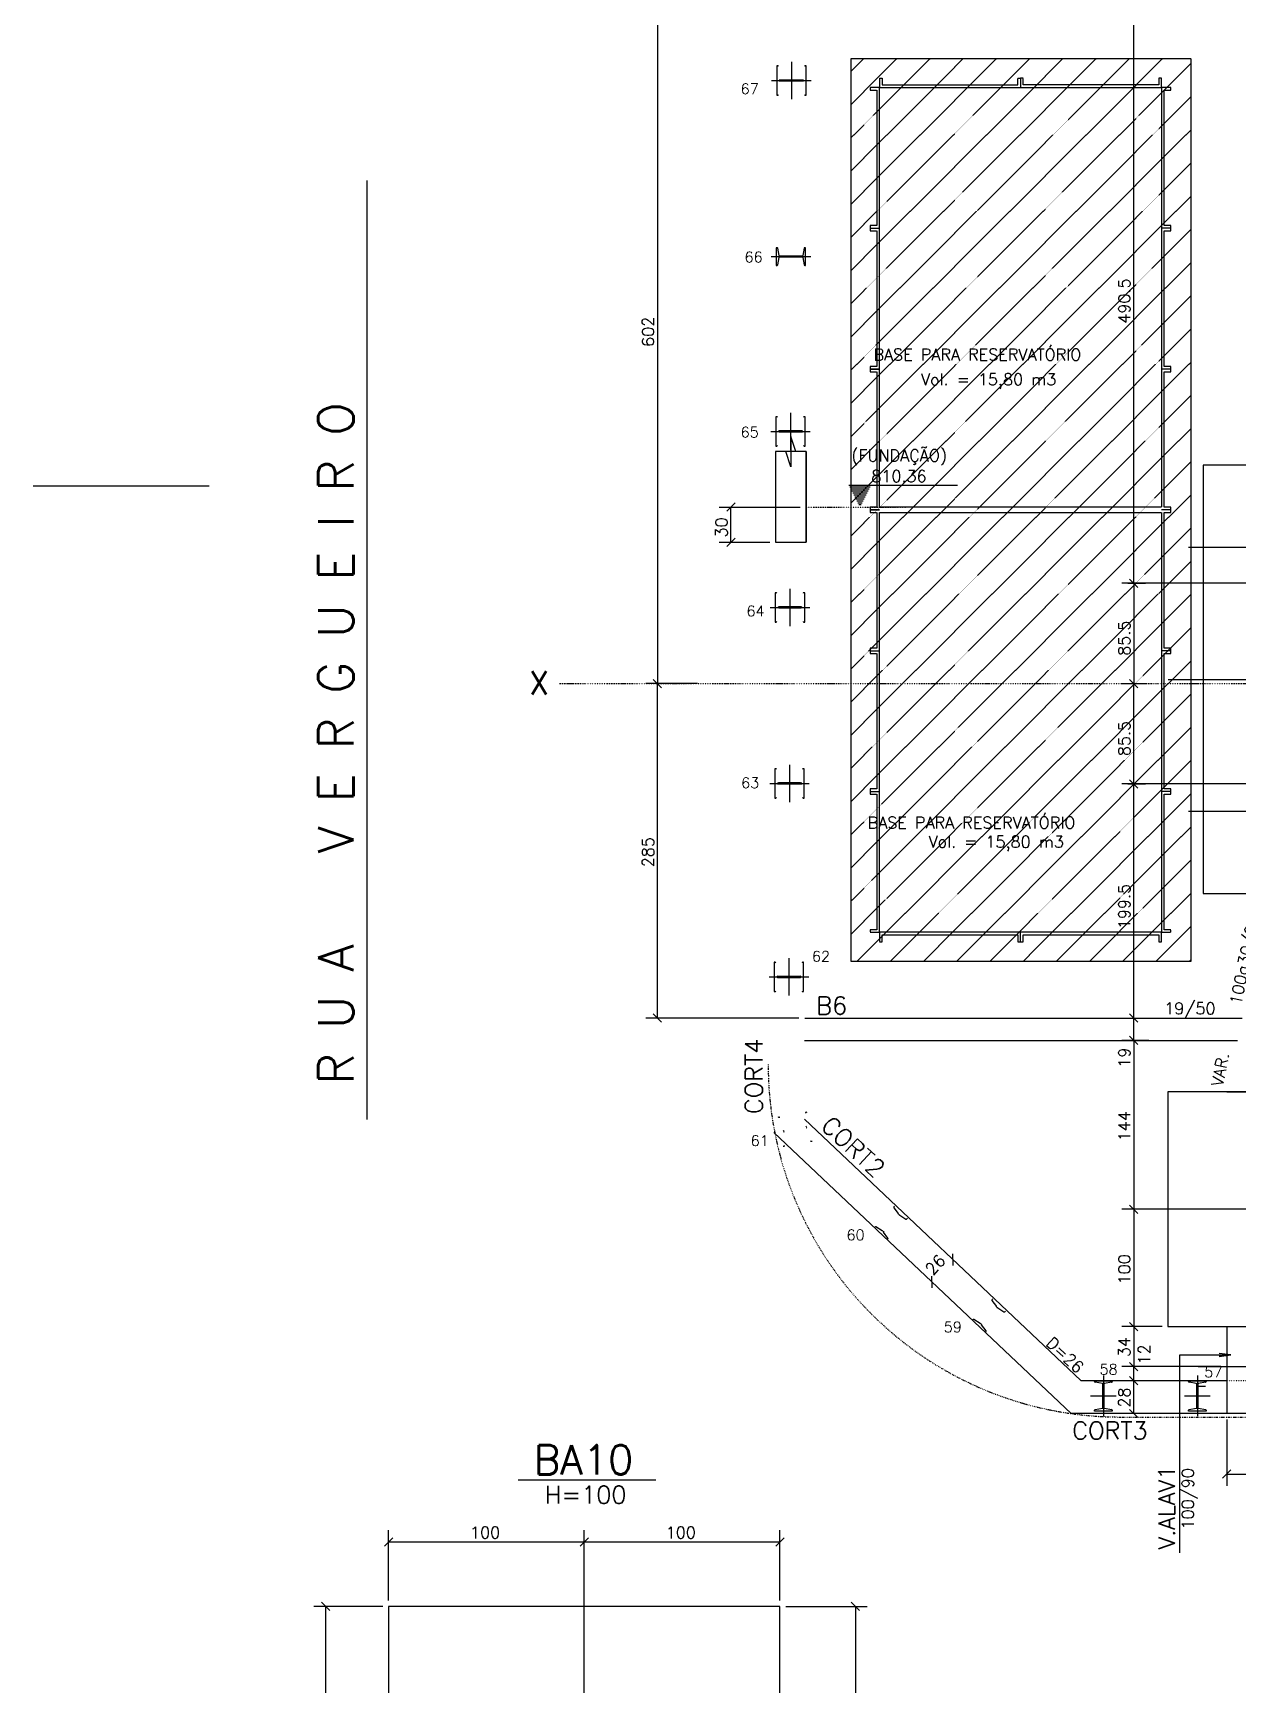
# Model space of a CAD drawing. Extents: x 1476 to 8419, y 491 to 3991.
# Drawn here: x 1476 to 2502, y 1857 to 3264 of the extents above; entities that cross this region are included whole.
import ezdxf

# ---------------------------------------------------------------- set-up
doc = ezdxf.new("R2010")
doc.units = 0
doc.header["$MEASUREMENT"] = 0
for name, pattern in [('ESTILO_TQS_0003', [1.5, 0.5, -0.4, 0.1, -0.5]), ('ESTILO_TQS_0004', [2, 0.5, -0.4, 0.1, -0.4, 0.1, -0.5]), ('ESTILO_TQS_0005', [0.4, 0.3, -0.1])]:
    doc.linetypes.add(name, pattern=pattern)
for name, color, linetype in [('1', 1, 'CONTINUOUS'), ('2', 2, 'CONTINUOUS'), ('3', 3, 'CONTINUOUS'), ('4', 4, 'CONTINUOUS'), ('6', 6, 'CONTINUOUS'), ('8', 8, 'CONTINUOUS'), ('9', 9, 'CONTINUOUS')]:
    doc.layers.add(name, color=color, linetype=linetype)
doc.styles.get("Standard").update_dxf_attribs({"font": 'ROMANS.SHX'})

msp = doc.modelspace()

# ---------------------------------------------------------------- linework, layer by layer
at = {"layer": '1', "linetype": 'Continuous'}
for p, q in [((1625.636324, 2878.052839), (1475.633857, 2878.052839)), ((2624.66136, 2825.958), (2459.72052, 2825.958)), ((2624.66136, 2600.958), (2459.72052, 2600.958)), ((2665.89654, 2261.858), (2418.48528, 2261.858)), ((2367.898573, 2115.858), (2492.191, 2115.858)), ((2527.191, 2087.858), (2359.657698, 2087.858)), ((1945.05849, 1550.654149), (1945.05849, 1963.014196))]:
    msp.add_line(p, q, dxfattribs=at)
for points in [[(2367.898573, 2115.858), (2132.575201, 2338.606889)], [(2359.657698, 2087.858), (2106.544505, 2327.445976)]]:
    msp.add_lwpolyline(points, dxfattribs=at)
at = {"layer": '2', "linetype": 'Continuous'}
for p, q in [((2066.383766, 2856.832969), (2073.454834, 2863.904037)), ((2066.383766, 2826.832969), (2073.454834, 2833.904037)), ((2409.477814, 2798.893534), (2416.548882, 2791.822466)), ((2416.548882, 2791.822466), (2409.477814, 2798.893534)), ((2003.843503, 2713.393534), (2010.914571, 2706.322466)), ((2010.914571, 2706.322466), (2003.843503, 2713.393534)), ((2416.548882, 2706.322466), (2409.477814, 2713.393534)), ((2416.548882, 2706.322466), (2409.477814, 2713.393534)), ((2409.477814, 2713.393534), (2416.548882, 2706.322466)), ((2416.548882, 2620.822466), (2409.477814, 2627.893534)), ((2416.548882, 2620.822466), (2409.477814, 2627.893534)), ((2416.548882, 2620.822466), (2409.477814, 2627.893534)), ((2010.914571, 2421.322466), (2003.843503, 2428.393534)), ((2416.548882, 2421.322466), (2409.477814, 2428.393534)), ((2416.548882, 2421.322466), (2409.477814, 2428.393534)), ((2416.548882, 2402.322466), (2409.477814, 2409.393534)), ((2409.477814, 2409.393534), (2416.548882, 2402.322466)), ((2409.477814, 2265.393534), (2416.548882, 2258.322466)), ((2409.477814, 2265.393534), (2416.548882, 2258.322466)), ((2259.224326, 2213.857006), (2258.949918, 2223.85324)), ((2241.350993, 2194.974688), (2241.076585, 2204.970922)), ((2409.477814, 2165.393534), (2416.548882, 2158.322466)), ((2409.477814, 2165.393534), (2416.548882, 2158.322466)), ((2409.477814, 2131.393534), (2416.548882, 2124.322466)), ((2416.548882, 2124.322466), (2409.477814, 2131.393534)), ((2416.548882, 2112.322466), (2409.477814, 2119.393534)), ((2416.548882, 2112.322466), (2409.477814, 2119.393534)), ((2416.548882, 2084.322466), (2409.477814, 2091.393534)), ((2488.655466, 2032.70798), (2495.726534, 2039.779048)), ((1774.852764, 1974.83736), (1781.923832, 1981.908428)), ((1941.522956, 1974.83736), (1948.594024, 1981.908428)), ((1941.522956, 1974.83736), (1948.594024, 1981.908428)), ((2108.192764, 1974.83736), (2115.263832, 1981.908428)), ((1728.370628, 1919.968638), (1721.29956, 1927.039706)), ((2172.40552, 1927.039706), (2179.476588, 1919.968638))]:
    msp.add_line(p, q, dxfattribs=at)
at = {"layer": '2', "linetype": 'ESTILO_TQS_0003'}
msp.add_line((2401.704291, 2084.844574), (5872.187999, 2084.844574), dxfattribs=at)
msp.add_arc((2401.702979, 2384.844574), 300, 179.842916, 270.000251, dxfattribs=at)
at = {"layer": '3', "linetype": 'Continuous'}
for p, q in [((2170.512914, 2879.118512), (2262.794596, 2879.118512)), ((2171.348977, 2877.446298), (2188.426834, 2877.446298)), ((2172.185075, 2875.774137), (2187.590736, 2875.774137)), ((2173.021137, 2874.101941), (2186.754638, 2874.101941)), ((2173.857236, 2872.42978), (2185.918575, 2872.42978)), ((2174.693334, 2870.757584), (2185.082477, 2870.75762)), ((2175.529396, 2869.085423), (2184.246379, 2869.085423)), ((2176.365494, 2867.413254), (2183.410281, 2867.413218)), ((2177.201593, 2865.741057), (2182.574182, 2865.741012)), ((2178.037691, 2864.068852), (2181.738084, 2864.068852)), ((2178.873807, 2862.396691), (2180.902022, 2862.396691)), ((2132.81167, 2424.858), (2505.29301, 2424.858)), ((2132.759579, 2405.858), (2501.34161, 2405.858)), ((2492.191, 2161.858), (2492.191, 2087.858)), ((1888.838113, 2031.375054), (2005.88776, 2031.375054))]:
    msp.add_line(p, q, dxfattribs=at)
at = {"layer": '3', "linetype": 'ESTILO_TQS_0004'}
for p, q in [((2134.005674, 2860.368503), (2219.076358, 2860.368503)), ((2492.191, 2115.858), (2527.191, 2115.858))]:
    msp.add_line(p, q, dxfattribs=at)
at = {"layer": '3', "linetype": 'Continuous'}
for points in [[(2612.191, 2530.958), (2612.191, 2895.958), (2472.191, 2895.958), (2472.191, 2530.958), (2612.191, 2530.958)], [(2442.190885, 2161.858), (2642.190885, 2161.858), (2642.190885, 2361.858), (2442.190885, 2361.858), (2442.190885, 2161.858)], [(1778.388298, 1590.164172), (2111.728298, 1590.164172), (2111.728298, 1923.504172), (1778.388298, 1923.504172), (1778.388298, 1590.164172)]]:
    msp.add_lwpolyline(points, dxfattribs=at)
at = {"layer": '6', "linetype": 'Continuous'}
for p, q in [((2121.502184, 3239.784242), (2121.502184, 3207.966303)), ((2109.756271, 3236.375272), (2109.002184, 3236.375272)), ((2109.002184, 3236.375272), (2109.002184, 3211.375272)), ((2130.967414, 3224.268772), (2112.038097, 3224.268772)), ((2134.002184, 3236.375272), (2133.248097, 3236.375272)), ((2134.002184, 3211.375272), (2134.002184, 3236.375272)), ((2104.653379, 3223.875272), (2138.350989, 3223.875272)), ((2109.002184, 3211.375272), (2109.756271, 3211.375272)), ((2112.038097, 3223.481772), (2130.966271, 3223.481772)), ((2133.248097, 3211.375272), (2134.002184, 3211.375272)), ((1760.198868, 2338.462469), (1760.198868, 3138.761241)), ((2104.244789, 3073.858), (2137.942399, 3073.858)), ((2109.347682, 3081.378), (2108.593594, 3081.378)), ((2108.593594, 3081.378), (2108.593594, 3066.338)), ((2111.020868, 3074.734431), (2109.956321, 3080.895069)), ((2109.956321, 3066.820931), (2111.020868, 3072.981569)), ((2130.558825, 3074.2515), (2111.629507, 3074.2515)), ((2111.629507, 3073.4645), (2130.557682, 3073.4645)), ((2132.230868, 3080.895069), (2131.166321, 3074.734431)), ((2131.166321, 3072.981569), (2132.230868, 3066.820931)), ((2133.593594, 3081.378), (2132.839507, 3081.378)), ((2133.593594, 3066.338), (2133.593594, 3081.378)), ((2108.593594, 3066.338), (2109.347682, 3066.338)), ((2132.839507, 3066.338), (2133.593594, 3066.338)), ((2108.936523, 2937.375272), (2108.182436, 2937.375272)), ((2108.182436, 2937.375272), (2108.182436, 2912.375272)), ((2120.682436, 2940.784242), (2120.682436, 2908.966303)), ((2133.182436, 2937.375272), (2132.428349, 2937.375272)), ((2133.182436, 2912.375272), (2133.182436, 2937.375272)), ((2103.833631, 2924.875272), (2137.531241, 2924.875272)), ((2130.147666, 2925.268772), (2111.218349, 2925.268772)), ((2111.218349, 2924.481772), (2130.146523, 2924.481772)), ((2108.005674, 2907.601056), (2108.005674, 2830.368503)), ((2108.182436, 2912.375272), (2108.936523, 2912.375272)), ((2132.428349, 2912.375272), (2133.182436, 2912.375272)), ((2134.005674, 2907.601056), (2134.005674, 2830.368503)), ((2108.005674, 2830.368503), (2134.005674, 2830.368503)), ((2120.271191, 2790.784242), (2120.271191, 2758.966303)), ((2103.422386, 2774.875272), (2137.119996, 2774.875272)), ((2108.525279, 2787.375272), (2107.771191, 2787.375272)), ((2107.771191, 2787.375272), (2107.771191, 2762.375272)), ((2129.736422, 2775.268772), (2110.807104, 2775.268772)), ((2110.807104, 2774.481772), (2129.735279, 2774.481772)), ((2132.771191, 2787.375272), (2132.017104, 2787.375272)), ((2132.771191, 2762.375272), (2132.771191, 2787.375272)), ((2107.771191, 2762.375272), (2108.525279, 2762.375272)), ((2132.017104, 2762.375272), (2132.771191, 2762.375272)), ((2108.113986, 2637.358), (2107.359899, 2637.358)), ((2107.359899, 2637.358), (2107.359899, 2612.358)), ((2119.859899, 2640.76697), (2119.859899, 2608.94903)), ((2132.359899, 2637.358), (2131.605812, 2637.358)), ((2132.359899, 2612.358), (2132.359899, 2637.358)), ((2103.011094, 2624.858), (2136.708704, 2624.858)), ((2129.32513, 2625.2515), (2110.395812, 2625.2515)), ((2110.395812, 2624.4645), (2129.323986, 2624.4645)), ((2107.359899, 2612.358), (2108.113986, 2612.358)), ((2131.605812, 2612.358), (2132.359899, 2612.358)), ((2107.661665, 2472.392545), (2106.907577, 2472.392545)), ((2106.907577, 2472.392545), (2106.907577, 2447.392545)), ((2119.407577, 2475.801514), (2119.407577, 2443.983575)), ((2131.907577, 2472.392545), (2131.15349, 2472.392545)), ((2131.907577, 2447.392545), (2131.907577, 2472.392545)), ((2102.558772, 2459.892545), (2136.256382, 2459.892545)), ((2128.872808, 2460.286045), (2109.94349, 2460.286045)), ((2109.94349, 2459.499045), (2128.871665, 2459.499045)), ((2106.907577, 2447.392545), (2107.661665, 2447.392545)), ((2131.15349, 2447.392545), (2131.907577, 2447.392545)), ((2110.789834, 2340.335608), (2110.04756, 2340.202649)), ((2134.655895, 2344.610584), (2133.913621, 2344.477625)), ((2114.455495, 2315.594315), (2115.197768, 2315.727273)), ((2138.321556, 2319.869291), (2139.063829, 2320.002249)), ((2208.77685, 2263.22372), (2212.519167, 2258.215548)), ((2209.362913, 2264.545376), (2208.844525, 2263.997725)), ((2213.792172, 2257.010565), (2218.998108, 2253.548636)), ((2219.767235, 2253.658672), (2220.285622, 2254.206323)), ((2192.695374, 2246.936928), (2192.176987, 2246.389277)), ((2198.670437, 2243.585034), (2193.464501, 2247.046964)), ((2203.685759, 2237.37188), (2199.943442, 2242.380052)), ((2203.099696, 2236.050224), (2203.618083, 2236.597875)), ((2292.295016, 2184.168357), (2296.037332, 2179.160184)), ((2292.881078, 2185.490013), (2292.362691, 2184.942362)), ((2297.310338, 2177.955202), (2302.516273, 2174.493273)), ((2303.2854, 2174.603309), (2303.803788, 2175.15096)), ((2276.21354, 2167.881565), (2275.695152, 2167.333914)), ((2282.188602, 2164.529671), (2276.982666, 2167.991601)), ((2287.203924, 2158.316517), (2283.461607, 2163.324689)), ((2286.617861, 2156.99486), (2287.136249, 2157.542512)), ((2379.69085, 2115.081568), (2379.69085, 2115.835655)), ((2379.69085, 2115.835655), (2394.69085, 2115.835655)), ((2386.314419, 2113.408381), (2380.173781, 2114.472929)), ((2386.79735, 2092.870425), (2386.79735, 2112.799742)), ((2387.19085, 2120.18446), (2387.19085, 2085.48685)), ((2387.58435, 2112.799742), (2387.58435, 2092.871568)), ((2394.207919, 2114.472929), (2388.067281, 2113.408381)), ((2394.69085, 2115.835655), (2394.69085, 2115.081568)), ((2459.69085, 2115.081568), (2459.69085, 2115.835655)), ((2459.69085, 2115.835655), (2474.69085, 2115.835655)), ((2466.314419, 2113.408381), (2460.173781, 2114.472929)), ((2466.79735, 2092.870425), (2466.79735, 2112.799742)), ((2467.19085, 2120.18446), (2467.19085, 2085.48685)), ((2467.58435, 2112.799742), (2467.58435, 2092.871568)), ((2474.207919, 2114.472929), (2468.067281, 2113.408381)), ((2474.69085, 2115.835655), (2474.69085, 2115.081568)), ((2376.281881, 2102.835655), (2398.09982, 2102.835655)), ((2456.281881, 2102.835655), (2478.09982, 2102.835655)), ((2379.69085, 2089.835655), (2379.69085, 2090.589742)), ((2394.69085, 2089.835655), (2379.69085, 2089.835655)), ((2380.173781, 2091.198381), (2386.314419, 2092.262929)), ((2388.067281, 2092.262929), (2394.207919, 2091.198381)), ((2394.69085, 2090.589742), (2394.69085, 2089.835655)), ((2459.69085, 2089.835655), (2459.69085, 2090.589742)), ((2474.69085, 2089.835655), (2459.69085, 2089.835655)), ((2460.173781, 2091.198381), (2466.314419, 2092.262929)), ((2468.067281, 2092.262929), (2474.207919, 2091.198381)), ((2474.69085, 2090.589742), (2474.69085, 2089.835655))]:
    msp.add_line(p, q, dxfattribs=at)
for centre, radius, start, end in [((2109.756271, 3235.750272), 0.625, 13.138774, 90), ((2112.038097, 3224.893772), 0.625, 193.138774, 270), ((2130.966269, 3224.893774), 0.625002, 269.895004, 346.861148), ((2133.248097, 3235.750272), 0.625, 90, 166.861226), ((2109.756271, 3212.000272), 0.625, 270, 346.861226), ((2112.038097, 3222.856772), 0.625, 90, 166.861226), ((2130.966271, 3222.856772), 0.625, 13.138774, 90), ((2133.248097, 3212.000272), 0.625, 193.138774, 270), ((2109.347682, 3080.753), 0.625, 13.138774, 90), ((2111.629507, 3074.8765), 0.625, 193.138774, 270), ((2111.629507, 3072.8395), 0.625, 90, 166.861226), ((2130.557679, 3074.876501), 0.625002, 269.895004, 346.861148), ((2130.557682, 3072.8395), 0.625, 13.138774, 90), ((2132.839507, 3080.753), 0.625, 90, 166.861226), ((2109.347682, 3066.963), 0.625, 270, 346.861226), ((2132.839507, 3066.963), 0.625, 193.138774, 270), ((2108.936523, 2936.750272), 0.625, 13.138774, 90), ((2132.428349, 2936.750272), 0.625, 90, 166.861226), ((2111.218349, 2925.893772), 0.625, 193.138774, 270), ((2111.218349, 2923.856772), 0.625, 90, 166.861226), ((2130.146521, 2925.893774), 0.625002, 269.895004, 346.861148), ((2130.146523, 2923.856772), 0.625, 13.138774, 90), ((2108.936523, 2913.000272), 0.625, 270, 346.861226), ((2132.428349, 2913.000272), 0.625, 193.138774, 270), ((2108.525279, 2786.750272), 0.625, 13.138774, 90), ((2110.807104, 2775.893772), 0.625, 193.138774, 270), ((2110.807104, 2773.856772), 0.625, 90, 166.861226), ((2129.735276, 2775.893774), 0.625002, 269.895004, 346.861148), ((2129.735279, 2773.856772), 0.625, 13.138774, 90), ((2132.017104, 2786.750272), 0.625, 90, 166.861226), ((2108.525279, 2763.000272), 0.625, 270, 346.861226), ((2132.017104, 2763.000272), 0.625, 193.138774, 270), ((2108.113986, 2636.733), 0.625, 13.138774, 90), ((2131.605812, 2636.733), 0.625, 90, 166.861226), ((2110.395812, 2625.8765), 0.625, 193.138774, 270), ((2110.395812, 2623.8395), 0.625, 90, 166.861226), ((2129.323984, 2625.876501), 0.625002, 269.895004, 346.861148), ((2129.323986, 2623.8395), 0.625, 13.138774, 90), ((2108.113986, 2612.983), 0.625, 270, 346.861226), ((2131.605812, 2612.983), 0.625, 193.138774, 270), ((2107.661665, 2471.767545), 0.625, 13.138774, 90), ((2131.15349, 2471.767545), 0.625, 90, 166.861226), ((2109.94349, 2460.911045), 0.625, 193.138774, 270), ((2109.94349, 2458.874045), 0.625, 90, 166.861226), ((2128.871662, 2460.911046), 0.625002, 269.895004, 346.861148), ((2128.871665, 2458.874045), 0.625, 13.138774, 90), ((2107.661665, 2448.017545), 0.625, 270, 346.861226), ((2131.15349, 2448.017545), 0.625, 193.138774, 270), ((2110.900032, 2339.720399), 0.625, 23.294106, 100.155331), ((2134.02382, 2343.862417), 0.625, 100.155331, 177.016557), ((2115.060299, 2329.43631), 0.625, 203.294106, 280.155331), ((2115.419457, 2327.431222), 0.625, 100.155331, 177.016557), ((2133.69193, 2332.773677), 0.625002, 280.050335, 357.01648), ((2134.051091, 2330.768589), 0.625, 23.294106, 100.155331), ((2115.08757, 2316.342482), 0.625, 280.155331, 357.016557), ((2138.211358, 2320.484499), 0.625, 203.294106, 280.155331), ((2209.298428, 2263.568077), 0.625, 136.57243, 213.433656), ((2211.997586, 2257.87119), 0.625002, 316.467434, 33.433579), ((2213.476948, 2256.470881), 0.625, 59.711205, 136.57243), ((2219.313332, 2254.08832), 0.625, 239.711205, 316.57243), ((2193.149277, 2246.50728), 0.625, 59.711205, 136.57243), ((2198.985661, 2244.124718), 0.625, 239.711205, 316.57243), ((2200.46502, 2242.724409), 0.625, 136.57243, 213.433656), ((2203.164181, 2237.027523), 0.625, 316.57243, 33.433656), ((2292.816593, 2184.512714), 0.625, 136.57243, 213.433656), ((2276.667442, 2167.451917), 0.625, 59.711205, 136.57243), ((2295.515752, 2178.815827), 0.625002, 316.467434, 33.433579), ((2296.995113, 2177.415518), 0.625, 59.711205, 136.57243), ((2302.831498, 2175.032957), 0.625, 239.711205, 316.57243), ((2282.503826, 2165.069355), 0.625, 239.711205, 316.57243), ((2283.983185, 2163.669046), 0.625, 136.57243, 213.433656), ((2286.682346, 2157.97216), 0.625, 316.57243, 33.433656), ((2380.31585, 2115.081568), 0.625, 180, 256.861226), ((2386.17235, 2112.799742), 0.625, 0, 76.861226), ((2388.20935, 2112.799742), 0.625, 103.138774, 180), ((2394.06585, 2115.081568), 0.625, 283.138774, 0), ((2460.31585, 2115.081568), 0.625, 180, 256.861226), ((2466.17235, 2112.799742), 0.625, 0, 76.861226), ((2468.20935, 2112.799742), 0.625, 103.138774, 180), ((2474.06585, 2115.081568), 0.625, 283.138774, 0), ((2380.31585, 2090.589742), 0.625, 103.138774, 180), ((2386.172349, 2092.87157), 0.625002, 283.138852, 0.104996), ((2388.20935, 2092.871568), 0.625, 180, 256.861226), ((2394.06585, 2090.589742), 0.625, 0, 76.861226), ((2460.31585, 2090.589742), 0.625, 103.138774, 180), ((2466.172349, 2092.87157), 0.625002, 283.138852, 0.104996), ((2468.20935, 2092.871568), 0.625, 180, 256.861226), ((2474.06585, 2090.589742), 0.625, 0, 76.861226)]:
    msp.add_arc(centre, radius, start, end, dxfattribs=at)
at = {"layer": '8', "linetype": 'Continuous'}
msp.add_lwpolyline([(2108.005674, 2830.368503), (2134.005674, 2830.368503), (2134.005674, 2907.601056), (2108.005674, 2907.601056), (2108.005674, 2830.368503)], dxfattribs=at)
at = {"layer": '9', "linetype": 'Continuous'}
for p, q in [((2007.379037, 3311.858), (2007.379037, 2709.858)), ((2413.013348, 2795.358), (2413.013348, 3285.858)), ((2059.9193, 2860.368503), (2129.005674, 2860.368503)), ((2069.9193, 2830.368503), (2069.9193, 2860.368503)), ((2059.9193, 2830.368503), (2103.005674, 2830.368503)), ((2577.191, 2795.358), (2403.013348, 2795.358)), ((2408.013348, 2795.358), (2423.013348, 2795.358)), ((2408.013348, 2795.358), (2423.013348, 2795.358)), ((2413.013348, 2795.358), (2413.013348, 2709.858)), ((2041.468225, 2709.858), (1997.379037, 2709.858)), ((2036.468225, 2709.858), (1997.379037, 2709.858)), ((2007.379037, 2424.858), (2007.379037, 2709.858)), ((2402.211512, 2709.858), (2423.013348, 2709.858)), ((2413.013348, 2624.358), (2413.013348, 2709.858)), ((2414.017817, 2709.858), (2423.013348, 2709.858)), ((2442.357007, 2713.458), (2747.406995, 2713.458)), ((2604.926245, 2624.358), (2403.013348, 2624.358)), ((2408.013348, 2624.358), (2423.013348, 2624.358)), ((2413.013348, 2424.858), (2413.013348, 2624.358)), ((2127.811679, 2424.858), (1997.379037, 2424.858)), ((2413.013348, 2405.858), (2413.013348, 2424.858)), ((2425.792954, 2405.858), (2403.013348, 2405.858)), ((2413.013348, 2405.858), (2413.013348, 2261.858)), ((2492.191, 2361.858), (2542.191, 2361.858)), ((2437.190885, 2261.858), (2403.013348, 2261.858)), ((2437.190885, 2261.858), (2403.013348, 2261.858)), ((2413.013348, 2261.858), (2413.013348, 2161.858)), ((2437.190885, 2161.858), (2403.013348, 2161.858)), ((2413.013348, 2161.858), (2413.013348, 2127.858)), ((2487.191, 2127.858), (2403.013348, 2127.858)), ((2413.013348, 2115.858), (2413.013348, 2127.858)), ((2467.917945, 2127.858), (2720.727493, 2127.858)), ((2413.013348, 2087.858), (2413.013348, 2115.858)), ((2474.136159, 2110.859749), (2466.963251, 2110.859749)), ((2492.191, 2082.858), (2492.191, 2026.243514)), ((2492.191, 2036.243514), (2542.191, 2036.243514)), ((1778.388298, 1928.504172), (1778.388298, 1988.372894)), ((1945.05849, 1928.504172), (1945.05849, 1988.372894)), ((2111.728298, 1928.504172), (2111.728298, 1988.372894)), ((1778.388298, 1978.372894), (1945.05849, 1978.372894)), ((1945.05849, 1978.372894), (2111.728298, 1978.372894)), ((1773.388298, 1923.504172), (1714.835094, 1923.504172)), ((1724.835094, 1756.834172), (1724.835094, 1923.504172)), ((2116.728298, 1923.504172), (2185.941054, 1923.504172)), ((2175.941054, 1923.504172), (2175.941054, 1590.164172))]:
    msp.add_line(p, q, dxfattribs=at)
at = {"layer": '9', "linetype": 'ESTILO_TQS_0005'}
for p, q in [((2172.058943, 2976.961874), (2437.501733, 3242.404665)), ((2172.058943, 3005.246145), (2409.217462, 3242.404665)), ((2172.058943, 3033.530417), (2380.933191, 3242.404665)), ((2172.058943, 3061.814688), (2352.64892, 3242.404665)), ((2172.058943, 3090.098959), (2324.364648, 3242.404665)), ((2172.058943, 3118.38323), (2296.080377, 3242.404665)), ((2172.058943, 3146.667502), (2267.796106, 3242.404665)), ((2172.058943, 3174.951773), (2239.511835, 3242.404665)), ((2172.058943, 3203.236044), (2211.227563, 3242.404665)), ((2172.058943, 3231.520315), (2182.943292, 3242.404665)), ((2172.058943, 2948.677603), (2462.058943, 3238.677603)), ((2172.058943, 2920.393332), (2462.058943, 3210.393332)), ((2172.058943, 2892.10906), (2462.058943, 3182.109061)), ((2172.058943, 2863.824789), (2462.058943, 3153.82479)), ((2172.058943, 2835.540518), (2462.058943, 3125.540518)), ((2172.058943, 2807.256247), (2462.058943, 3097.256247)), ((2172.058943, 2778.971975), (2462.058943, 3068.971976)), ((2172.058943, 2750.687704), (2462.058943, 3040.687705)), ((2172.058943, 2722.403433), (2462.058943, 3012.403433)), ((2172.058943, 2694.119162), (2462.058943, 2984.119162)), ((2172.058943, 2665.83489), (2462.058943, 2955.834891)), ((2172.058943, 2637.550619), (2462.058943, 2927.55062)), ((2172.058943, 2609.266348), (2462.058943, 2899.266348)), ((2172.058943, 2580.982077), (2462.058943, 2870.982077)), ((2172.058943, 2552.697805), (2462.058943, 2842.697806)), ((2172.058943, 2524.413534), (2462.058943, 2814.413535)), ((2172.058943, 2496.129263), (2462.058943, 2786.129263)), ((2177.666044, 2473.452093), (2462.058943, 2757.844992)), ((2205.950315, 2473.452093), (2462.058943, 2729.560721)), ((2234.234587, 2473.452093), (2462.058943, 2701.27645)), ((2262.518858, 2473.452093), (2462.058943, 2672.992178)), ((2290.803129, 2473.452093), (2462.058943, 2644.707907)), ((2319.0874, 2473.452093), (2462.058943, 2616.423636)), ((2347.371672, 2473.452093), (2462.058943, 2588.139365)), ((2375.655943, 2473.452093), (2462.058943, 2559.855093)), ((2403.940214, 2473.452093), (2462.058943, 2531.570822)), ((2432.224485, 2473.452093), (2462.058943, 2503.286551)), ((2460.508757, 2473.452093), (2462.058943, 2475.00228))]:
    msp.add_line(p, q, dxfattribs=at)
at = {"layer": '9', "linetype": 'ESTILO_TQS_0004'}
msp.add_line((1923.998097, 2709.858), (3124.151569, 2709.858), dxfattribs=at)
at = {"layer": '9', "linetype": 'ESTILO_TQS_0005'}
for points in [[(2172.058943, 2473.452093), (2462.058943, 2473.452093), (2462.058943, 3242.404665), (2172.058943, 3242.404665), (2172.058943, 2473.452093)], [(2196.558943, 3225.928379), (2196.558943, 3217.928379), (2188.558943, 3217.928379), (2188.558943, 3215.678379), (2194.308943, 3215.678379), (2194.308943, 3100.178379), (2188.558943, 3100.178379), (2188.558943, 3097.928379), (2196.558943, 3097.928379)], [(2196.558943, 3225.928379), (2198.808943, 3225.928379), (2198.808943, 3220.178379), (2314.308943, 3220.178379), (2314.308943, 3225.928379), (2316.558943, 3225.928379)], [(2436.558943, 3217.928379), (2436.558943, 3225.928379), (2434.308943, 3225.928379), (2434.308943, 3220.178379), (2318.808943, 3220.178379), (2318.808943, 3225.928379), (2316.558943, 3225.928379), (2316.558943, 3217.928379)], [(2196.558943, 3217.928379), (2436.558943, 3217.928379), (2436.558943, 2860.178379), (2196.558943, 2860.178379), (2196.558943, 3217.928379)], [(2444.558943, 3097.928379), (2444.558943, 3100.178379), (2438.808943, 3100.178379), (2438.808943, 3215.678379), (2444.558943, 3215.678379), (2444.558943, 3217.928379), (2436.558943, 3217.928379)], [(2188.558943, 3097.928379), (2188.558943, 3095.678379), (2194.308943, 3095.678379), (2194.308943, 2980.178379), (2188.558943, 2980.178379), (2188.558943, 2977.928379), (2196.558943, 2977.928379)], [(2444.558943, 2977.928379), (2444.558943, 2980.178379), (2438.808943, 2980.178379), (2438.808943, 3095.678379), (2444.558943, 3095.678379), (2444.558943, 3097.928379), (2436.558943, 3097.928379)], [(2196.558943, 2977.928379), (2188.558943, 2977.928379), (2188.558943, 2975.678379), (2194.308943, 2975.678379), (2194.308943, 2860.178379), (2188.558943, 2860.178379), (2188.558943, 2857.928379), (2196.558943, 2857.928379)], [(2444.558943, 2857.928379), (2444.558943, 2860.178379), (2438.808943, 2860.178379), (2438.808943, 2975.678379), (2444.558943, 2975.678379), (2444.558943, 2977.928379), (2436.558943, 2977.928379)], [(2196.558943, 2857.928379), (2188.558943, 2857.928379), (2188.558943, 2855.678379), (2194.308943, 2855.678379), (2194.308943, 2740.178379), (2188.558943, 2740.178379), (2188.558943, 2737.928379), (2196.558943, 2737.928379)], [(2444.558943, 2737.928379), (2444.558943, 2740.178379), (2438.808943, 2740.178379), (2438.808943, 2855.678379), (2444.558943, 2855.678379), (2444.558943, 2857.928379), (2436.558943, 2857.928379)], [(2196.558943, 2855.678379), (2436.558943, 2855.678379), (2436.558943, 2497.928379), (2196.558943, 2497.928379), (2196.558943, 2855.678379)], [(2188.558943, 2737.928379), (2188.558943, 2735.678379), (2194.308943, 2735.678379), (2194.308943, 2620.178379), (2188.558943, 2620.178379), (2188.558943, 2617.928379), (2196.558943, 2617.928379)], [(2444.558943, 2617.928379), (2444.558943, 2620.178379), (2438.808943, 2620.178379), (2438.808943, 2735.678379), (2444.558943, 2735.678379), (2444.558943, 2737.928379), (2436.558943, 2737.928379)], [(2188.558943, 2617.928379), (2188.558943, 2615.678379), (2194.308943, 2615.678379), (2194.308943, 2500.178379), (2188.558943, 2500.178379), (2188.558943, 2497.928379), (2196.558943, 2497.928379)], [(2436.558943, 2497.928379), (2444.558943, 2497.928379), (2444.558943, 2500.178379), (2438.808943, 2500.178379), (2438.808943, 2615.678379), (2444.558943, 2615.678379), (2444.558943, 2617.928379), (2436.558943, 2617.928379)], [(2196.558943, 2497.928379), (2196.558943, 2489.928379), (2198.808943, 2489.928379), (2198.808943, 2494.594538), (2198.808943, 2495.678379), (2314.308943, 2495.678379), (2314.308943, 2489.928379), (2316.558943, 2489.928379), (2316.558943, 2497.928379)], [(2316.558943, 2489.928379), (2318.808943, 2489.928379), (2318.808943, 2495.678379), (2434.308943, 2495.678379), (2434.308943, 2489.928379), (2436.558943, 2489.928379), (2436.558943, 2497.928379)]]:
    msp.add_lwpolyline(points, dxfattribs=at)
at = {"layer": '9', "linetype": 'Continuous'}
for points in [[(2134.005674, 2907.601056), (2125.338991, 2907.601056), (2121.005674, 2920.601056), (2121.005674, 2894.601056), (2116.672333, 2907.601056), (2108.005674, 2907.601056)], [(2452.314283, 1969.136999), (2452.314283, 2137.800653), (2495.626976, 2137.800653), (2485.712528, 2136.495391), (2495.626976, 2137.800653), (2485.712528, 2139.105914)]]:
    msp.add_lwpolyline(points, dxfattribs=at)

# ---------------------------------------------------------------- texts
at = {"layer": '2', "linetype": 'Continuous'}
for s, rotation, p in [('490.5', 90, (2410.013348, 3016.608)), ('602', 90, (2004.379037, 2996.858)), ('30', 90, (2066.9193, 2834.368503)), ('85.5', 90, (2410.013348, 2733.608)), ('85.5', 90, (2410.013348, 2648.108)), ('285', 90, (2004.379037, 2553.358)), ('199.5', 90, (2410.013348, 2500.608)), ('19', 90, (2410.013348, 2382.52467)), ('144', 90, (2410.013348, 2319.858)), ('26', 46.572441, (2241.784791, 2204.940078)), ('100', 90, (2410.013348, 2197.858)), ('34', 90, (2410.013348, 2135.858)), ('12', 90, (2426.87499, 2129.570018)), ('28', 90, (2410.013348, 2092.858))]:
    msp.add_text(s, height=10, rotation=rotation, dxfattribs=at).set_placement(p)
for s, p in [('(FUNDAÇÃO)', (2172.504539, 2899.306989)), ('810.36', (2189.462041, 2881.665077)), ('100', (1847.723394, 1981.372894)), ('100', (2014.393394, 1981.372894))]:
    msp.add_text(s, height=10, dxfattribs=at).set_placement(p)
at = {"layer": '3', "linetype": 'Continuous'}
for s, height, p in [('67', 9, (2078.244834, 3212.304536)), ('66', 9, (2081.541564, 3068.896801)), ('BASE PARA RESERVATÓRIO', 10, (2191.36928, 2985.285392)), ('Vol. = 15,80 m3', 10, (2231.834415, 2964.197267)), ('65', 9, (2078.244834, 2919.719789)), ('64', 9, (2083.189928, 2767.246047)), ('63', 9, (2078.630937, 2620.851766)), ('BASE PARA RESERVATÓRIO', 10, (2186.392186, 2586.369094)), ('Vol. = 15,80 m3', 10, (2238.269008, 2570.123886)), ('62', 9, (2138.910935, 2472.93782)), ('19/50', 10, (2438.950226, 2428.115055)), ('61', 9, (2086.830426, 2315.863005)), ('60', 9, (2168.402189, 2235.536613)), ('59', 9, (2251.219322, 2157.078276)), ('58', 9, (2383.905188, 2120.962534)), ('57', 9, (2473.10984, 2118.685024)), ('BA10', 25, (1902.091015, 2035.957563)), ('H=100', 15, (1911.566282, 2011.105061))]:
    msp.add_text(s, height=height, dxfattribs=at).set_placement(p)
for s, rotation, p in [('100a30/90', 78.252, (2504.415688, 2435.558096)), ('VAR.', 78.252, (2488.627518, 2366.090148)), ('D=26', 317, (2337.45077, 2146.822079)), ('100/90', 90, (2464.079666, 1989.013653))]:
    msp.add_text(s, height=10, rotation=rotation, dxfattribs=at).set_placement(p)
at = {"layer": '4', "linetype": 'Continuous'}
for s, p in [('B6', (2142.660227, 2427.987073)), ('CORT3', (2360.588977, 2065.856887))]:
    msp.add_text(s, height=15, dxfattribs=at).set_placement(p)
for s, height, rotation, p in [('CORT4', 15, 90, (2096.991628, 2342.982359)), ('CORT2', 15, 317, (2145.557881, 2331.643453)), ('V.ALAV1', 14, 90, (2448.063206, 1972.022186))]:
    msp.add_text(s, height=height, rotation=rotation, dxfattribs=at).set_placement(p)
at = {"layer": '6', "linetype": 'Continuous'}
msp.add_text('R U A   V E R G U E I R O', height=30, rotation=90, dxfattribs=at).set_placement((1748.5636, 2368.081832))
msp.add_text('X', height=20, dxfattribs=at).set_placement((1898.008814, 2700.49382))

doc.saveas('drawing.dxf')
